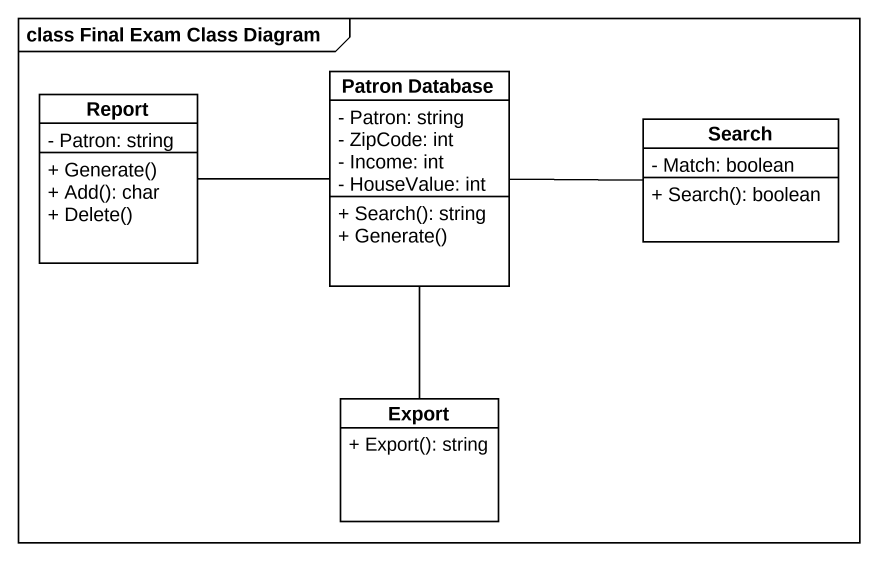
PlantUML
@startuml
mainframe class Final Exam Class Diagram
hide circle
hide empty members
skinparam classAttributeIconSize 0
class Report {
  - Patron: string
  + Generate()
  + Add(): char
  + Delete()
}
class "Patron Database" as Patron_Database {
  - Patron: string
  - ZipCode: int
  - Income: int
  - HouseValue: int
  + Search(): string
  + Generate()
}
class Search {
  - Match: boolean
  + Search(): boolean
}
class Export {
  + Export(): string
}
Report -right- Patron_Database
Search -left- Patron_Database
Export -up- Patron_Database
@enduml
